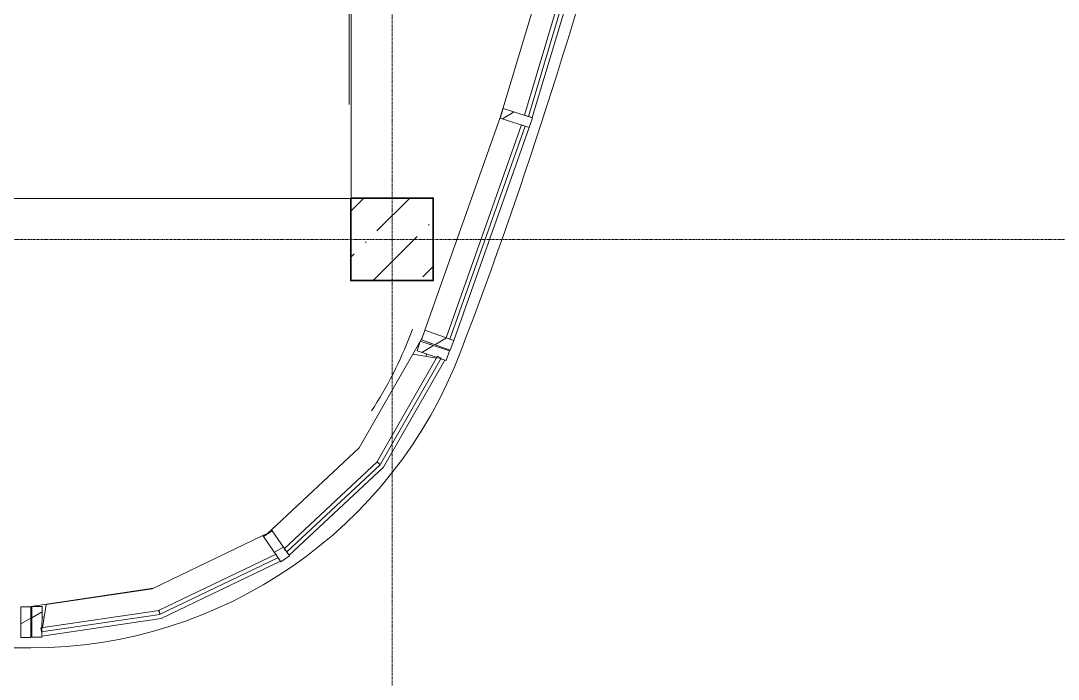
# Model space of a CAD drawing. Header units: metres. Extents: x -187 to 138813, y -64870 to 49448.
# Drawn here: x 85646 to 90723, y -58940 to -55715 of the extents above; entities that cross this region are included whole.
import ezdxf

# ---------------------------------------------------------------- set-up
doc = ezdxf.new("R2010")
doc.units = ezdxf.units.M
doc.linetypes.add('ADSK_Линия сетки', pattern=[21, 12, -3, 3, -3])
doc.layers.add('A-DETL', color=7, linetype='Continuous', lineweight=5, true_color=0x00a600)
for name, color, linetype, lineweight in [('A-DETL-MBND', 7, 'Continuous', 5), ('A-FLOR', 7, 'Continuous', 5), ('A-GLAZ-CURT', 7, 'Continuous', 5), ('A-GLAZ-CWMG', 7, 'Continuous', 5), ('A-WALL', 7, 'Continuous', 5), ('S-COLS', 7, 'Continuous', 5), ('S-GRID', 7, 'Continuous', 9)]:
    doc.layers.add(name, color=color, linetype=linetype, lineweight=lineweight)

# ---------------------------------------------------------------- blocks, each defined once
blk = doc.blocks.new('КДП АПК - КР_rvt-1-1 этаж')
at = {"layer": 'S-COLS', "lineweight": 15}
h = blk.add_hatch(dxfattribs=at)
h.set_pattern_fill('FP_125', color=256, style=0, pattern_type=2)
h.set_pattern_definition([(45, (0, 0), (84.19025, 308.69666), [396.875, -79.375, 3.353, -76.022])])
h.paths.add_polyline_path([(87262.7, -56345.6), (87662.7, -56345.6), (87662.7, -55945.6), (87262.7, -55945.6), (87262.7, -56063.9)], flags=0)
at = {"layer": 'A-FLOR', "lineweight": 15}
for p, q in [((87252.7, -53390.2), (87252.7, -55485.6)), ((87553.2, -56612.2), (87563.3, -56585.7))]:
    blk.add_line(p, q, dxfattribs=at)
blk.add_arc((85686, -55895.6), 2000, 326.9584, 339.0065, dxfattribs=at)
at = {"layer": 'S-COLS', "lineweight": 15}
for p, q in [((87662.7, -55945.6), (87262.7, -55945.6)), ((87662.7, -56345.6), (87662.7, -55945.6)), ((87262.7, -56345.6), (87662.7, -56345.6))]:
    blk.add_line(p, q, dxfattribs=at)
blk = doc.blocks.new('Системная панель - С остеклением-1173255-1 этаж')
at = {"layer": 'A-GLAZ-CURT', "lineweight": 13}
for p, q in [((555.2, 10), (-555.2, 10)), ((-555.2, 10), (-555.2, -10)), ((555.2, -10), (555.2, 10)), ((-555.2, -10), (555.2, -10))]:
    blk.add_line(p, q, dxfattribs=at)
blk = doc.blocks.new('Системная панель - С остеклением-1173256-1 этаж')
at = {"layer": 'A-GLAZ-CURT', "lineweight": 13}
for p, q in [((552.8, 10), (-552.8, 10)), ((-552.8, 10), (-552.8, -10)), ((552.8, -10), (552.8, 10)), ((-552.8, -10), (552.8, -10))]:
    blk.add_line(p, q, dxfattribs=at)
blk = doc.blocks.new('Прямоугольный импост - 50 x 150мм-992002-1 этаж')
at = {"layer": 'A-GLAZ-CWMG'}
h = blk.add_hatch(dxfattribs=at)
h.set_pattern_fill('FP_23', color=256, style=0, pattern_type=2)
h.set_pattern_definition([(220.516, (-24777.62, 101814.31), (77.95924, -91.22695), [])])
h.paths.add_polyline_path([(0, -30), (-50, -30), (-50, 120), (0, 120)], flags=0)
at = {"layer": 'A-GLAZ-CWMG', "lineweight": 18}
for p, q in [((-50, -30), (-50, 120)), ((-50, 120), (0, 120)), ((0, 120), (0, -30)), ((0, -30), (-50, -30))]:
    blk.add_line(p, q, dxfattribs=at)
blk = doc.blocks.new('Прямоугольный импост - 50 x 150мм-V20-1 этаж')
at = {"layer": 'A-GLAZ-CWMG'}
h = blk.add_hatch(dxfattribs=at)
h.set_pattern_fill('FP_29', color=256, style=0, pattern_type=2)
h.set_pattern_definition([(221.93, (-26102.35, 101201), (80.18666, -89.27541), [])])
h.paths.add_polyline_path([(25, -30), (-25, -30), (-25, 120), (25, 120)], flags=0)
at = {"layer": 'A-GLAZ-CWMG', "lineweight": 18}
for p, q in [((-25, -30), (-25, 120)), ((-25, 120), (25, 120)), ((25, 120), (25, -30)), ((25, -30), (-25, -30))]:
    blk.add_line(p, q, dxfattribs=at)
blk = doc.blocks.new('Прямоугольный импост - 50 x 150мм-1003250-1 этаж')
at = {"layer": 'A-GLAZ-CWMG'}
for p, q in [((87991.9, -56188.6), (87623.2, -57230.8)), ((87764.6, -57280.8), (88133.3, -56238.6)), ((88114.5, -56231.9), (88133.3, -56238.6))]:
    blk.add_line(p, q, dxfattribs=at)
blk = doc.blocks.new('Прямоугольный импост - 50 x 150мм-V28-1 этаж')
at = {"layer": 'A-GLAZ-CWMG'}
for p, q in [((89000.3, -45927.7), (89107.9, -47032.9)), ((89129.7, -45915.1), (89149.6, -45913.1)), ((89257.2, -47018.4), (89149.6, -45913.1)), ((89257.2, -47018.4), (89237.3, -47020.3))]:
    blk.add_line(p, q, dxfattribs=at)
blk = doc.blocks.new('Прямоугольный импост - 50 x 150мм-1173239-1 этаж')
at = {"layer": 'A-GLAZ-CWMG'}
h = blk.add_hatch(dxfattribs=at)
h.set_pattern_fill('FP_49', color=256, style=0, pattern_type=2)
h.set_pattern_definition([(30, (-85695.54, 58705.69), (-60, 103.92305), [])])
h.paths.add_polyline_path([(0, -30), (0, 120), (-50, 120), (-50, -30)], flags=0)
at = {"layer": 'A-GLAZ-CWMG', "lineweight": 18}
for p, q in [((0, 120), (-50, 120)), ((-50, 120), (-50, -30)), ((0, -30), (0, 120)), ((-50, -30), (0, -30))]:
    blk.add_line(p, q, dxfattribs=at)
blk = doc.blocks.new('Прямоугольный импост - 50 x 150мм 2-1582395-1 этаж')
at = {"layer": 'A-GLAZ-CWMG'}
h = blk.add_hatch(dxfattribs=at)
h.set_pattern_fill('FP_50', color=256, style=0, pattern_type=2)
h.set_pattern_definition([(201.58, (76176.2, -70620.57), (44.136, -111.58859), [])])
h.paths.add_polyline_path([(-48.9, 35.9), (-71.3, -112.4), (-21.9, -119.9), (0.5, 28.5)], flags=0)
at = {"layer": 'A-GLAZ-CWMG', "lineweight": 18}
for p, q in [((-48.9, 35.9), (-71.3, -112.4)), ((0.5, 28.5), (-48.9, 35.9)), ((-21.9, -119.9), (0.5, 28.5)), ((-71.3, -112.4), (-21.9, -119.9))]:
    blk.add_line(p, q, dxfattribs=at)
blk = doc.blocks.new('Системная панель - С остеклением-2654636-1 этаж')
at = {"layer": 'A-GLAZ-CURT', "lineweight": 13}
for p, q in [((292.4, 10), (-292.4, 10)), ((-292.4, 10), (-292.4, -10)), ((292.4, -10), (292.4, 10)), ((-292.4, -10), (292.4, -10))]:
    blk.add_line(p, q, dxfattribs=at)
blk = doc.blocks.new('Прямоугольный импост - 50 x 150мм 3-1173105-1 этаж')
at = {"layer": 'A-GLAZ-CWMG'}
h = blk.add_hatch(dxfattribs=at)
h.set_pattern_fill('FP_51', color=256, style=0, pattern_type=2)
h.set_pattern_definition([(30.257, (6248.35, -104599.44), (-60.46554, 103.65287), [])])
h.paths.add_polyline_path([(-48.6, 37.1), (0.4, 27.1), (-29.5, -119.8), (-78.5, -109.9)], flags=0)
at = {"layer": 'A-GLAZ-CWMG', "lineweight": 18}
for p, q in [((-78.5, -109.9), (-48.6, 37.1)), ((-48.6, 37.1), (0.4, 27.1)), ((0.4, 27.1), (-29.5, -119.8)), ((-29.5, -119.8), (-78.5, -109.9))]:
    blk.add_line(p, q, dxfattribs=at)
blk = doc.blocks.new('Прямоугольный импост - 50 x 150мм-2654629-1 этаж')
at = {"layer": 'A-GLAZ-CWMG'}
for p, q in [((85770, -58573.2), (86288.7, -58496.4)), ((85770, -58573.2), (85752.8, -58687)), ((86333.1, -58641.5), (85749.3, -58727.9)), ((85749.6, -58707.7), (85749.3, -58709.7))]:
    blk.add_line(p, q, dxfattribs=at)
blk = doc.blocks.new('Системная панель - С остеклением-1220836-1 этаж')
at = {"layer": 'A-GLAZ-CURT', "lineweight": 13}
for p, q in [((312.3, 10), (-312.3, 10)), ((-312.3, 10), (-312.3, -10)), ((312.3, -10), (312.3, 10)), ((-312.3, -10), (312.3, -10))]:
    blk.add_line(p, q, dxfattribs=at)
blk = doc.blocks.new('Прямоугольный импост - 50 x 150мм-1220830-1 этаж')
at = {"layer": 'A-GLAZ-CWMG'}
for p, q in [((86872.4, -58208), (87302.2, -57806.7)), ((87421.1, -57900.8), (86958.2, -58333.1)), ((86872.4, -58208), (86875.4, -58212.2))]:
    blk.add_line(p, q, dxfattribs=at)
blk = doc.blocks.new('Системная панель - С остеклением-2654638-1 этаж')
at = {"layer": 'A-GLAZ-CURT', "lineweight": 13}
for p, q in [((319.4, 10), (-319.4, 10)), ((-319.4, 10), (-319.4, -10)), ((319.4, -10), (319.4, 10)), ((-319.4, -10), (319.4, -10))]:
    blk.add_line(p, q, dxfattribs=at)
blk = doc.blocks.new('Прямоугольный импост - 50 x 150мм-2654633-1 этаж')
at = {"layer": 'A-GLAZ-CWMG'}
for p, q in [((86288.7, -58496.4), (86831.1, -58236.1)), ((86834.1, -58240.5), (86831.1, -58236.1)), ((86916.9, -58361.3), (86333.1, -58641.5))]:
    blk.add_line(p, q, dxfattribs=at)
blk = doc.blocks.new('Системная панель - С остеклением-1220294-1 этаж')
at = {"layer": 'A-GLAZ-CURT', "lineweight": 13}
for p, q in [((299.3, 10), (-299.3, 10)), ((-299.3, 10), (-299.3, -10)), ((299.3, -10), (299.3, 10)), ((-299.3, -10), (299.3, -10))]:
    blk.add_line(p, q, dxfattribs=at)
blk = doc.blocks.new('Прямоугольный импост - 50 x 150мм-1422393-1 этаж')
at = {"layer": 'A-GLAZ-CWMG'}
for p, q in [((87302.2, -57806.7), (87564.6, -57347.4)), ((87720.8, -57376.3), (87421.1, -57900.8)), ((87680.1, -57367), (87564.6, -57347.4)), ((87706.3, -57371.5), (87701.1, -57370.6))]:
    blk.add_line(p, q, dxfattribs=at)
blk = doc.blocks.new('Прямоугольный импост - 50 x 150мм-V56-1 этаж')
at = {"layer": 'A-GLAZ-CWMG'}
h = blk.add_hatch(dxfattribs=at)
h.set_pattern_fill('FP_85', color=256, style=0, pattern_type=2)
h.set_pattern_definition([(4.433, (-38713.5, -97255.59), (-9.2752, 119.64101), [])])
h.paths.add_polyline_path([(-25, 30), (25, 30), (25, -120), (-25, -120)], flags=0)
at = {"layer": 'A-GLAZ-CWMG', "lineweight": 18}
for p, q in [((-25, 30), (25, 30)), ((-25, -120), (-25, 30)), ((25, 30), (25, -120)), ((25, -120), (-25, -120))]:
    blk.add_line(p, q, dxfattribs=at)

msp = doc.modelspace()

# ---------------------------------------------------------------- linework, layer by layer
at = {"layer": 'A-DETL', "color": 7, "lineweight": 18}
for p, q in [((87262.6532, -56585.6443), (87262.6532, -55485.6443)), ((84262.6532, -56585.6443), (87262.6532, -56585.6443))]:
    msp.add_line(p, q, dxfattribs=at)
at = {"layer": 'A-DETL-MBND'}
for p, q in [((87664.0925, -56981.731), (87662.4578, -56986.1755)), ((85695.5434, -58785.6443), (79287.6532, -58785.6443))]:
    msp.add_line(p, q, dxfattribs=at)
for centre, radius, start, end in [((65373.1377, -48785.6443), 24000, 339.13610431, 352.1), ((85695.5434, -56535.6443), 2100, 338.6337893, 338.8121166), ((85695.5434, -56535.6443), 2250, 270, 339.2383675), ((85695.5434, -56535.6443), 2100, 336.9317737, 337.2647173), ((85695.5434, -56535.6443), 2100, 270, 270.1099155), ((85695.5434, -56535.6443), 2100, 271.4755679, 271.7849963)]:
    msp.add_arc(centre, radius, start, end, dxfattribs=at)
at = {"layer": 'A-FLOR', "lineweight": 18}
for p, q in [((88005.5865, -56146.6458), (87999.2407, -56167.8247)), ((87999.2407, -56167.8247), (87991.8978, -56188.579)), ((87610.0718, -57267.7902), (87564.5683, -57347.4275)), ((86853.9578, -58225.2287), (86831.1982, -58236.2432)), ((86872.4377, -58207.9713), (86853.9578, -58225.2287)), ((86294.9223, -58493.4365), (85685.6848, -58585.6672))]:
    msp.add_line(p, q, dxfattribs=at)
at = {"layer": 'A-WALL', "lineweight": 18}
for p, q in [((87259.6532, -56585.6443), (87259.6532, -56988.6443)), ((87665.6532, -56582.6443), (87262.6532, -56582.6443)), ((87262.6532, -56985.6443), (87262.6532, -56585.6443)), ((87262.6532, -56585.6443), (87662.6532, -56585.6443)), ((87662.6532, -56585.6443), (87662.6532, -56985.6443)), ((87665.6532, -56988.6443), (87665.6532, -56582.6443)), ((87259.6532, -56988.6443), (87665.6532, -56988.6443)), ((87662.6532, -56985.6443), (87262.6532, -56985.6443))]:
    msp.add_line(p, q, dxfattribs=at)
at = {"layer": 'S-GRID', "linetype": 'ADSK_Линия сетки'}
for p, q in [((87462.6532, -38095.4453), (87462.6532, -64052.4737)), ((95458.7083, -56785.6443), (29247.2594, -56785.6443))]:
    msp.add_line(p, q, dxfattribs=at)

# ---------------------------------------------------------------- block references
at = {"lineweight": 5}
msp.add_blockref('КДП АПК - КР_rvt-1-1 этаж', (0, -639.2559), dxfattribs=at)
at = {"layer": 'A-GLAZ-CURT'}
for name, p, rotation in [('Системная панель - С остеклением-1173255-1 этаж', (88279.93, -55649.2137), 253.320190124978), ('Системная панель - С остеклением-1173256-1 этаж', (87920.6768, -56749.7275), 250.5161682926623), ('Системная панель - С остеклением-1220294-1 этаж', (87545.8377, -57622.1376), 60.25705059952485), ('Системная панель - С остеклением-1220836-1 этаж', (87169.1146, -58095.1402), 43.04085907107725), ('Системная панель - С остеклением-2654638-1 этаж', (86612.131, -58474.3397), 25.63583379406801), ('Системная панель - С остеклением-2654636-1 этаж', (86034.9185, -58655.3319), 8.419642265619938)]:
    msp.add_blockref(name, p, dxfattribs=dict(at, rotation=rotation))
at = {"layer": 'A-GLAZ-CWMG'}
for name, p, rotation in [('Прямоугольный импост - 50 x 150мм-V28-1 этаж', (23328.0673, 21113.5565), 337.7599999999999), ('Прямоугольный импост - 50 x 150мм 2-1582395-1 этаж', (85695.6092, -58705.5556), 188.4196422656199)]:
    msp.add_blockref(name, p, dxfattribs=dict(at, rotation=rotation))
at = {"layer": 'A-GLAZ-CWMG', "extrusion": (0, 0, -1)}
for name, p, rotation in [('Прямоугольный импост - 50 x 150мм-V20-1 этаж', (-88113.3866, -56205.0433), 288.069809875022), ('Прямоугольный импост - 50 x 150мм 3-1173105-1 этаж', (-87719.6284, -57317.9801), 119.7429494004752), ('Прямоугольный импост - 50 x 150мм-992002-1 этаж', (-87719.6284, -57317.9801), 289.4838317073377), ('Прямоугольный импост - 50 x 150мм-V56-1 этаж', (-86922.5969, -58325.3506), 145.5672366931469)]:
    msp.add_blockref(name, p, dxfattribs=dict(at, rotation=rotation))
at = {"layer": 'A-GLAZ-CWMG'}
for name, p in [('Прямоугольный импост - 50 x 150мм-1003250-1 этаж', (0, 0)), ('Прямоугольный импост - 50 x 150мм-1422393-1 этаж', (0, 0)), ('Прямоугольный импост - 50 x 150мм-1220830-1 этаж', (0, 0)), ('Прямоугольный импост - 50 x 150мм-2654633-1 этаж', (0, 0)), ('Прямоугольный импост - 50 x 150мм-2654629-1 этаж', (0, 0)), ('Прямоугольный импост - 50 x 150мм-1173239-1 этаж', (85695.5434, -58705.6905))]:
    msp.add_blockref(name, p, dxfattribs=at)

doc.saveas('drawing.dxf')
